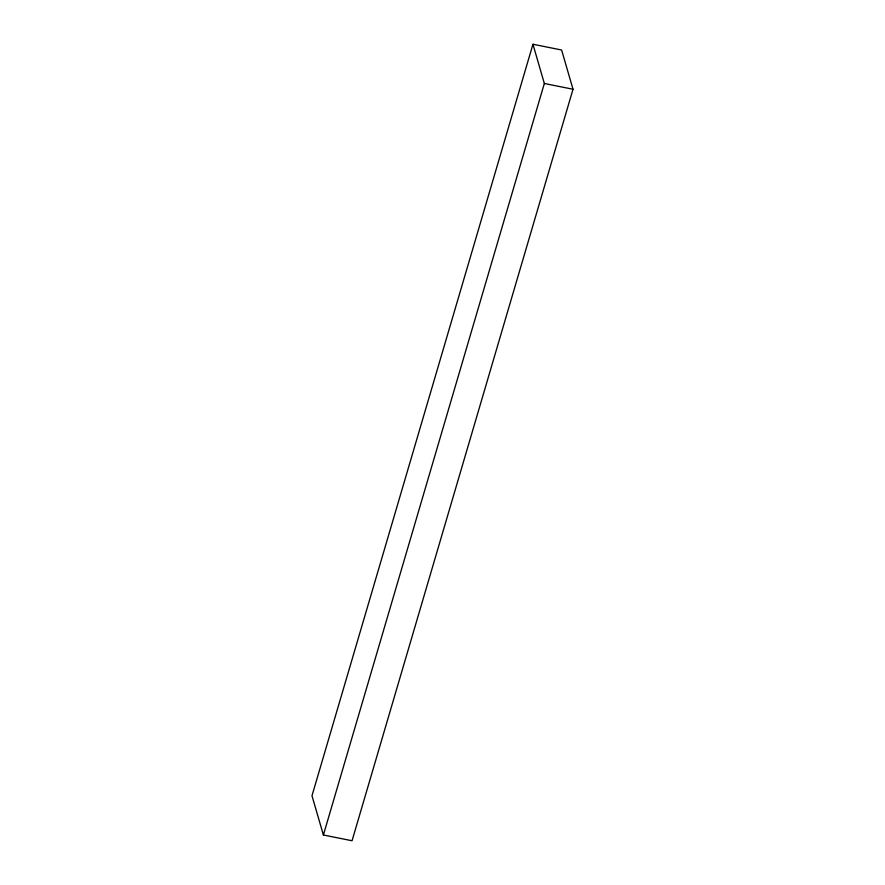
<?xml version="1.0" encoding="UTF-8"?>
<svg xmlns="http://www.w3.org/2000/svg" width="885" height="885" viewBox="0 0 885 885"><rect width="100%" height="100%" fill="white"/><g stroke="black" fill="none" stroke-linecap="round" stroke-linejoin="round"><path stroke-width="1.33" d="M532.947 44.25L311.985 795.759L323.39 834.997L352.053 840.75L573.015 89.241L561.61 50.002L532.947 44.25L544.341 83.489L323.39 834.997M544.341 83.489L573.015 89.241"/></g></svg>
